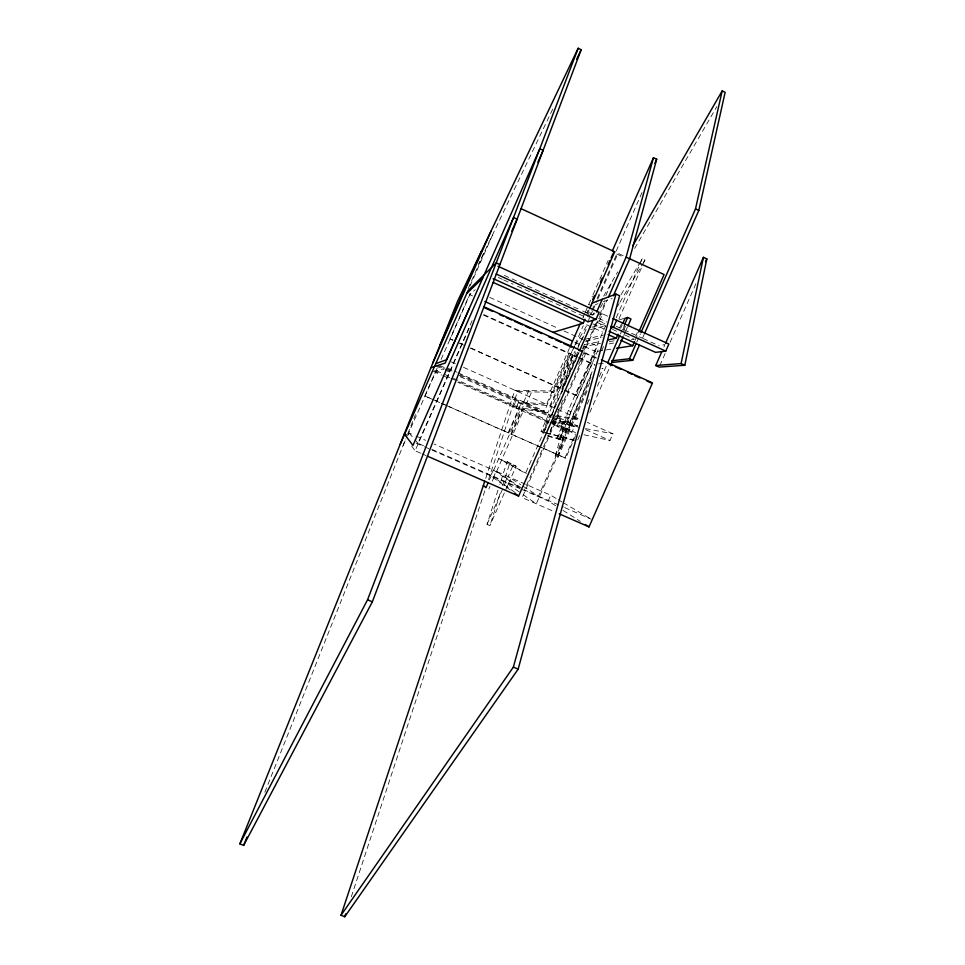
<?xml version="1.0" encoding="UTF-8"?>
<svg xmlns="http://www.w3.org/2000/svg" width="965" height="965" viewBox="0 0 965 965"><rect width="100%" height="100%" fill="white"/><g stroke="black" fill="none" stroke-linecap="round" stroke-linejoin="round"><path stroke-width="0.72" stroke-dasharray="4.83 3.62" d="M605.694 325.639L568.288 410.487L555.164 456.24L557.867 457.434L570.894 411.645L599.241 347.34M553.898 419.208L548.795 436.457L559.531 439.377L567.094 422.236L569.664 422.694L593.668 368.244M561.473 393.539L572.848 355.048L575.08 351.2M552.101 415.179L570.339 353.926L574.79 346.218M497.976 490.172L487.036 524.357L489.931 525.611L500.799 491.402M502.608 485.709L509.846 462.898L507.083 461.692L499.798 484.478M351.32 896.75L485.262 489.508M488.531 479.593L517.505 391.513L553.85 392.441L574.44 345.76M485.709 478.363L514.864 390.33L550.581 390.982L553.85 392.441M264.844 792.253L405.686 439.039M407.749 433.864L413.261 420.04M413.816 418.665L415.469 414.516M468.158 288.619L484.321 251.986L478.592 263.964M470.052 285.99L493.694 232.432M439.847 402.61L424.841 395.976L437.242 367.87L435.939 368.256L434.696 371.091L441.488 374.106M452.694 340.235L449.98 339.017L470.124 293.348M403.165 445.372L406.941 436.819M407.483 435.589L436.252 370.693L444.382 368.618M441.077 359.463L469.798 294.687L475.226 289.657M408.219 435.01L409.076 433.056L414.6 435.48M423.478 445.685L417.99 443.273L472.886 318.896M420.607 453.176L415.083 450.764L470.389 325.434M513.332 406.977L515.768 401.464L518.784 401.742L516.299 407.375L513.332 406.977L457.772 382.273M548.844 422.754L516.082 408.195L518.507 402.682L521.57 402.984L551.16 416.156M446.674 405.626L508.097 432.803L521.679 402.019L546.516 404.359L568.904 353.588L569.905 353.407L544.453 411.138L519.797 407.833L451.318 377.387M516.082 408.195L519.098 408.617L521.57 402.984M508.097 432.803L508.7 432.995L519.797 407.833M510.244 489.979L490.739 475.817L493.296 470.015L433.924 443.972M489.376 479.943L491.089 476.071M493.658 470.257L521.1 408.014M523.669 402.2L528.796 390.584L531.679 391.874L526.552 403.491M575.574 435.685L565.719 458.218L510.943 434.057L524.526 403.286L549.821 405.831L579.495 419.063L553.042 415.107M510.943 434.057L511.559 434.262L522.656 409.112L547.77 412.622L573.222 354.903L577.287 356.736M515.117 492.548L493.622 477.084L496.179 471.282L507.711 476.348L520.774 484.732M488.857 488.953L489.991 486.372M492.271 481.209L493.983 477.337M496.541 471.523L523.995 409.293M519.073 491.824L505.153 482.126L507.711 476.348M487.036 524.357L505.539 482.404L508.422 483.67L489.931 525.611M507.083 461.692L513.223 464.985L508.097 476.601L550.738 495.226L557.022 498.953M508.422 483.67L516.106 466.252L509.846 462.898M550.581 390.982L569.362 348.401M584.681 313.649L582.932 317.618L585.08 316.918L514.526 284.868M585.26 312.334L592.389 296.183M592.993 294.82L608.107 260.538M586.841 312.913L588.011 310.248M587.347 313.878L589.108 309.861M575.044 344.384L583.282 325.7M587.359 316.46L589.687 311.176M616.201 251.069L642.799 190.756M549.821 405.831L572.197 355.072L573.222 354.903M588.952 317.075L591.304 311.743M591.895 310.416L594.247 305.085M597.214 298.354L616.78 253.988L618.022 253.325L623.414 255.797M587.697 322.081L592.426 311.357M593.017 310.018L597.166 300.61M597.757 299.259L618.022 253.325M543.862 432.706L541.051 431.464L586.358 328.727L590.677 327.557M541.051 431.464L542.523 431.838L550.098 414.673L524.526 403.286M470.365 348.148L561.449 388.931L577.745 351.984M561.449 388.931L562.281 388.931L578.554 352.032M579.036 352.008L525.539 473.32L498.772 458.628M544.465 431.343L578.891 353.286M605.791 295.76L611.858 281.997M582.378 349.149L585.996 340.947L602.148 337.461M583.198 349.221L584.404 346.483L600.507 343.395M583.716 350.814L596.479 321.876L599.506 320.995L605.863 323.89M599.567 314.867L605.743 300.851M552.631 423.478L554.453 419.353M557.481 412.477L560.52 405.602M561.123 404.226L562.945 400.101M578.711 364.348L581.738 357.472M582.353 356.097L607.214 299.705M596.213 357.472L584.838 353.033L524.465 489.943L563.379 506.999M599.506 320.995L602.63 313.89L607.721 316.218M585.996 352.852L522.162 497.626L553.874 511.498M554.308 425.179L556.733 419.691L560.569 420.342L558.096 425.951L550.207 423.37M557.022 426.397L559.447 420.897L563.343 421.584L574.44 426.518L571.968 432.127L567.903 431.234L557.022 426.397L560.87 427.193L571.968 432.127M560.87 427.193L563.343 421.584M547.444 435.637L556.696 438.122L564.26 420.981L569.664 422.694M564.284 390.198L575.598 395.264L597.299 346.049L585.996 340.947M557.505 438.339L562.571 426.856L564.248 427.206L567.118 428.472L562.016 440.052L557.505 438.339L562.016 440.052M575.598 395.264L576.491 395.3L595.755 351.61L612.015 349.016M559.145 438.786L564.248 427.206M566.805 421.416L592.619 362.876L594.524 363.733M560.351 439.606L565.406 428.122L567.118 428.472M555.164 456.24L592.052 372.599M601.726 350.657L603.535 346.544M616.225 317.75L639.204 265.64M639.807 264.277L642.232 258.789L644.909 260.019L642.485 265.508M590.99 377.134L538.53 496.106L522.053 485.54M567.903 431.234L570.327 425.746L574.44 426.518M589.736 382.61L536.299 503.814L520.304 492.681M557.867 457.434L587.48 390.258M618.915 318.969L641.882 266.871M619.711 327.859L621.472 323.866M587.275 403.973L589.687 398.485M599.361 376.555L602.992 368.328L601.822 368.425M620.965 327.557L622.148 324.879M564.887 457.917L575.454 433.936M597.395 386.205L606.478 365.59M620.411 333.987L624.041 325.748M622.98 329.355L624.741 325.362M555.611 505.708L548.192 500.992L550.738 495.226M623.667 330.392L625.441 326.387M577.709 439.919L580.134 434.419M589.82 412.441L609.808 367.098M623.74 335.494L625.561 331.381M626.164 330.006L627.371 327.256M636.128 335.193L637.334 332.455M635.127 340.247L638.142 333.395M636.707 342.273L640.338 334.023M642.449 338.281L644.258 334.167M583.982 434.757L609.989 440.462L612.92 433.816L587.275 422.368M663.932 346.942L664.957 344.626L658.576 345.554M659.771 365.699L665.235 353.311M670.096 342.286L696.079 283.336M484.949 250.683L553.97 106.536M575.526 344.927L588.131 323.094M592.582 315.386L594.066 312.829M603.704 296.122L617.672 271.913M578.047 346.073L584.006 335.808M600.363 307.582L604.826 299.886M634.656 248.415L716.838 106.608M621.086 294.687L639.964 262.637M640.712 261.346L642.232 258.789M617.347 306.641L619.156 303.565M619.916 302.286L642.63 263.867M643.39 262.589L644.909 260.019M449.98 339.017L453.055 340.03M595.381 304.663L597.974 303.71M603.149 301.804L612.124 298.511M594.874 313.697L591.183 314.904L581.69 310.585M600.592 314.542L602.63 313.89M592.112 327.171L605.079 323.637M619.494 319.729L623.812 318.546M590.556 329.632L606.008 325.579M584.621 339.342L603.463 335.108M584.452 344.626L600.351 341.441M609.301 341.707L618.082 340.03M609.144 343.89L613.583 343.07M631.363 339.825L634.319 339.282L622.534 333.938M598.457 363.853L604.416 363.226M424.841 395.976L440.161 402.682M555.828 416.385L578.976 419.944M551.22 421.066L577.601 425.903L547.324 412.562M552.656 422.079L577.456 426.735M585.586 428.629L612.92 433.816M546.178 432.766L573.765 439.799M574.284 440.559L543.271 432.031L548.337 420.535L522.656 409.112M415.975 436.096L425.649 440.33M431.717 449.292L519.58 487.808M564.754 507.602L590.978 519.11M416.168 443.128L423.068 446.156M424.455 446.759L490.739 475.817M493.622 477.084L505.153 482.126M508.036 483.393L520.075 488.676M521.414 489.255L548.192 500.992M421.982 453.779L426.132 455.589M513.223 464.985L516.106 466.252M441.524 403.286L508.7 432.995M511.559 434.262L540.496 447.06M541.872 447.663L565.719 458.218M441.222 403.213L445.311 405.023M439.871 365.602L452.151 371.055M460.329 374.697L521.679 402.019M556.708 417.616L564.26 420.981M567.094 422.236L578.397 427.266M437.193 365.421L443.984 368.449M445.348 369.052L452.151 372.08M458.942 375.108L518.784 401.742M552.499 416.759L560.569 420.342M435.818 365.88L443.948 369.498M445.299 370.102L452.078 373.117M460.209 376.736L515.768 401.464M518.507 402.682L551.268 417.266M552.631 417.869L556.733 419.691M559.447 420.897L570.327 425.746M436.252 370.693L449.943 376.772M551.196 421.802L562.571 426.856M565.406 428.122L575.502 432.61M446.928 376.531L449.654 377.737M451.017 378.34L516.299 407.375M519.098 408.617L548.687 421.765M550.026 422.368L558.096 425.951M433.369 371.416L441.5 375.035M442.851 375.638L449.63 378.654M542.523 431.838L545.37 433.092M556.696 438.122L559.531 439.377M568.288 410.487L570.894 411.645M451.234 361.863L455.311 363.684M463.477 367.327L546.516 404.359M514.864 390.33L517.505 391.513M447.097 367.93L456.867 372.14M458.013 372.792L544.453 411.138M585.646 429.63L609.989 440.462M459.883 343.082L462.609 344.312M470.799 347.979L562.281 388.931M565.128 390.21L576.491 395.3M459.485 343.275L463.574 345.108M483.887 314.626L569.905 353.407M578.638 357.352L594.874 364.661M570.339 353.926L572.848 355.048M483.308 315L568.904 353.588M572.197 355.072L577.589 357.496M578.94 358.112L595.091 365.385M489.762 297.401L557.07 327.859M563.946 330.959L583.174 339.668M469.798 294.687L472.524 295.929M574.79 342.141L580.206 344.589M584.404 346.483L595.755 351.61M584.838 353.033L596.286 358.208M504.369 275.435L580.327 309.97M598.626 318.293L606.744 321.984M616.189 326.279L641.797 337.919M643.088 338.51L657.286 344.963M498.242 277.462L502.319 279.319M503.67 279.934L513.175 284.241M596.43 322.081L605.851 326.351M612.57 329.403L616.599 331.236M592.896 323.914L603.728 328.836M586.515 324.759L602.739 332.117M588.759 304.409L592.015 305.905M616.78 253.988L623.486 257.076M501.667 459.907L526.42 473.429M558.277 499.701L562.052 501.945M563.307 502.693L589.724 518.362M563.041 510.413L580.375 521.402M496.179 471.282L522.041 488.35M493.296 470.015L520.943 488.411M409.076 433.056L414.033 438.737M415.022 439.871L417.99 443.273M411.645 446.011L415.083 450.764"/><path stroke-width="1.45" d="M661.881 351.586L655.742 365.53L659.167 367.086L684.8 365.253L706.826 258.922L703.425 257.341L665.561 343.25M655.742 365.53L681.085 363.564L703.425 257.341M644.873 332.792L698.805 210.442L725.137 92.302L722.182 90.891L632.714 245.87M640.941 332.648L695.5 208.898L722.182 90.891M484.768 481.197L341.019 915.266L344.746 916.75L518.157 669.155L619.602 295.76L615.947 294.084L592.064 303.155M612.341 250.936L653.45 157.705L656.695 159.225L629.65 258.753L613.342 295.772M341.019 915.266L513.356 667.117L615.947 294.084M608.577 296.882L626.116 257.124L653.45 157.705M344.746 916.75L345.687 913.891M372.345 601.822L581.195 49.685L578.168 48.25L457.531 301.357L239.863 843.88L243.65 845.4L372.345 601.822L367.556 599.784L239.863 843.88M367.556 599.784L578.168 48.25M243.65 845.4L247.004 837.005M439.714 345.784L481.644 250.767M432.803 362.985L490.98 231.19M400.258 444.105L467.965 290.694L496.215 262.89L499.918 264.579M537.879 162.216L543.126 150.323L539.785 148.767L445.215 363.057L430.909 367.713M511.8 231.154L517.083 219.176L513.525 217.535L412.948 445.432L404.323 433.973L406.241 434.817M488.242 482.524L485.962 487.687L483.369 485.455M569.965 347.026L580.025 324.216M592.727 299.548L594.512 295.507M600.447 282.07L602.22 278.029M608.155 264.579L609.928 260.55M611.11 257.86L612.896 253.819M553.09 332.334L583.21 323.251L584.983 319.234M589.699 308.51L614.717 251.793L520.871 208.573M654.885 163.338L656.695 159.225M579.639 350.633L593.017 320.296M596.659 312.021L602.281 299.283M493.175 278.632L588.155 321.767L595.996 319.403L599.12 312.298L497.952 266.243M427.507 456.204L518.615 496.07L582.474 351.26L483.622 306.641M616.635 320.271L613.511 327.364L610.7 328.052M607.576 339.994L616.249 338.257L618.022 334.24M622.727 323.552L625.091 318.197L627.684 317.497L631.001 319.017L627.974 325.881M607.685 362.852L619.807 335.362M624.657 324.373L627.684 317.497M610.411 365.723L623.137 336.869M616.442 348.305L632.702 345.723L634.512 341.61M638.746 332.032L664.089 274.543L626.116 257.124M611.762 360.741L629.433 358.775L636.104 343.649M611.87 362.454L632.75 360.283L639.421 345.156M609.12 331.284L655.573 352.37L665.766 351.115L668.878 344.047L612.811 318.534M705.632 261.636L706.826 258.922M559.29 513.875L589.036 526.89L652.509 382.876L601.4 359.812M576.66 59.167L581.195 49.685M466.903 293.384L482.717 278.077M469.34 308.39L446.506 359.764L435.77 363.648M613.487 252.48L614.717 251.793M582.474 351.26L578.602 350.223M513.356 667.117L518.157 669.155M629.433 358.775L632.75 360.283M484.816 301.478L572.076 340.91M484.382 307.69L492.572 311.393M499.4 314.469L503.501 316.315M506.227 317.557L511.691 320.018M514.417 321.248L522.62 324.952M525.346 326.182L530.81 328.643M533.536 329.885L541.739 333.576M548.566 336.664L552.656 338.51M555.394 339.74L560.858 342.213M563.584 343.444L571.775 347.147M608.445 363.696L612.558 365.554M615.308 366.796L620.797 369.269M627.66 372.369L631.785 374.227M634.524 375.469L640.024 377.954M646.888 381.042L651.013 382.912M496.167 274.024L595.996 319.403M610.966 326.206L665.766 351.115M681.085 363.564L684.8 365.253M493.199 282.419L583.21 323.251M608.143 334.566L616.249 338.257M620.857 340.343L632.702 345.723M695.5 208.898L698.805 210.442M585.321 524.538L589.036 526.89M515.02 493.465L518.615 496.07"/></g></svg>
